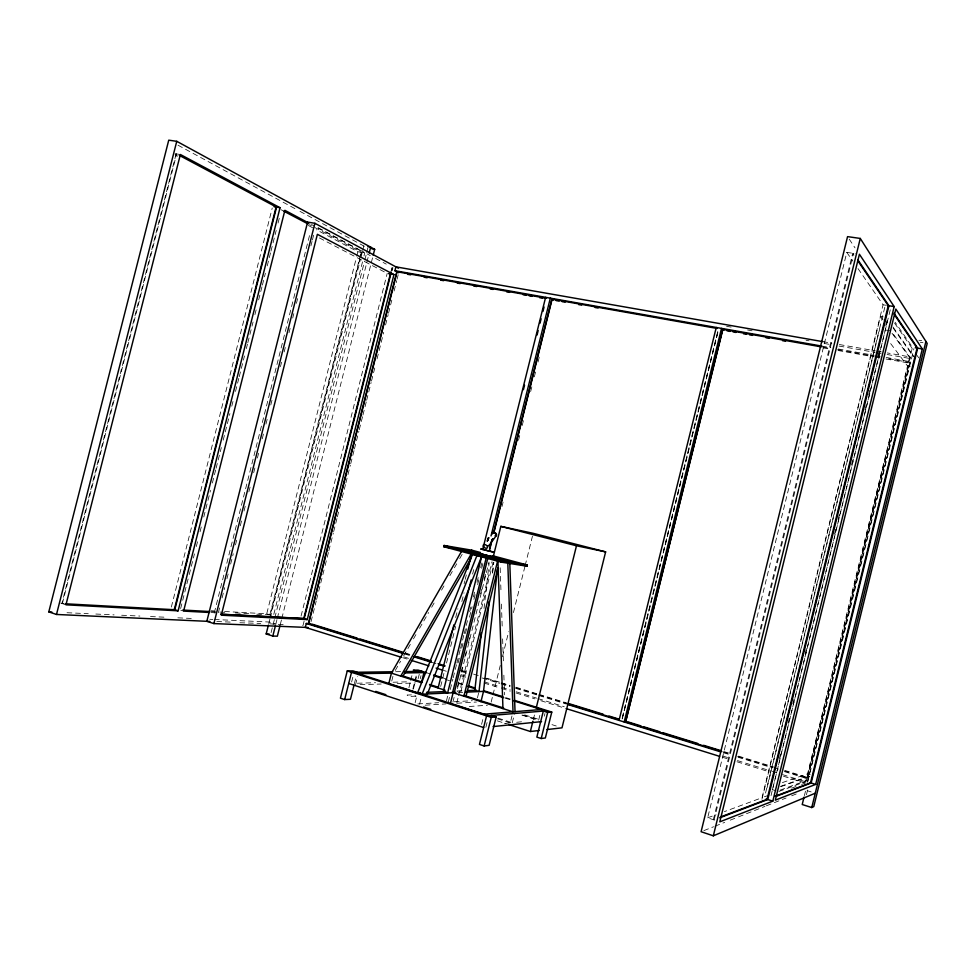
<?xml version="1.0" encoding="UTF-8"?>
<svg xmlns="http://www.w3.org/2000/svg" width="976" height="976" viewBox="0 0 976 976"><rect width="100%" height="100%" fill="white"/><g stroke="black" fill="none" stroke-linecap="round" stroke-linejoin="round"><path stroke-width="0.73" stroke-dasharray="4.88 3.66" d="M484.035 608.475L489.135 563.042M492.416 573.132L493.612 562.64M492.648 572.766L493.832 562.237M714.408 820.06L707.661 817.815L846.802 252.394L855.196 253.626M713.334 819.706L852.695 253.26L854.39 255.761M714.103 819.962L853.475 253.382M858.026 268.62L883.073 304.793L762.049 797.697L724.387 811.629M761.939 799.259L880.486 316.383L883.146 316.822M884.793 307.281L764.635 796.745L768.917 795.159M767.014 787.949L879.681 329.01M779.421 758.474L780.519 753.997M788.12 723.045L789.56 717.14M792.829 703.842L793.939 699.328M805.176 653.517L806.627 647.613M834.504 534.031L835.956 528.126M838.128 519.269L839.58 513.364M851.536 464.637L853.048 458.464M864.943 410.005L866.468 403.796M868.652 394.926L870.092 389.021M878.351 355.362L879.803 349.457M885.696 325.484L887.147 319.567M772.455 789.669L887.806 319.677M771.028 795.611L890.283 309.709M805.59 781.886L806.444 778.433L808.409 777.726L785.119 770.515M782.398 782.593L807.567 773.834L907.521 365.988L889.563 342.125M885.988 358.997L909.974 363.243L908.632 361.425L909.754 356.862L887.282 352.934M784.155 770.881L807.542 778.043L909.303 362.328M807.542 778.043L909.388 362.45L885.415 358.107M807.286 782.301L911.084 358.704L891.857 332.108M804.395 795.635L805.481 791.194M807.896 781.361L913.939 348.615M806.457 794.745L807.908 788.815M622.273 717.567L718.116 330.071M622.09 719.031L718.263 330.193M622.359 718.568L718.263 330.84M419.595 704.147L421.364 697.035M455.694 617.515L457.89 608.707M464.125 583.746L464.857 580.805M465.223 579.341L466.321 574.937M440.676 686.445L444.69 670.341M446.52 663.021L455.646 626.433M461.855 601.558L464.051 592.774M472.628 574.059L473.726 569.655M446.435 700.902L447.789 695.461M450.278 689.483L452.852 679.211M453.218 677.734L456.512 664.522M456.878 663.058L460.172 649.833M460.538 648.369L463.832 635.156M464.198 633.68L467.492 620.468M469.688 611.659L471.164 605.779M473.36 596.97L474.824 591.102M477.02 582.294L478.484 576.413M480.68 567.605L482.144 561.737M448.289 702.122L449.973 695.351M458.086 662.96L459.928 655.567M461.77 648.174L463.612 640.781M465.454 633.4L467.297 626.006M469.505 617.137L472.091 606.779M473.933 599.398L475.776 592.005M477.618 584.612L479.46 577.219M481.68 568.349L483.157 562.432M452.913 702.147L454.609 695.376M501.981 506.581L503.079 502.164M518.524 440.225L520.001 434.32M522.209 425.475L523.673 419.582M530.663 391.559L532.127 385.654M534.336 376.809L535.812 370.904M538.02 362.059L539.484 356.167M457.488 686.64L458.952 680.748M461.16 671.903L462.624 666.01M464.832 657.177L466.296 651.285M468.504 642.44L469.968 636.547M480.631 593.823L482.095 587.93M484.303 579.085L485.767 573.193M457.451 688.58L489.013 562.017M456.792 703.001L458.256 697.108M458.622 695.644L492.014 561.688M493.014 562.566L460.648 692.411L457.805 691.508M477.435 697.84L478.728 692.643M481.595 724.338L483.401 717.067M491.16 702.122L492.612 696.254M492.978 694.778L500.285 665.425M502.481 656.616L508.691 631.667M513.437 612.586L524.771 567.08M525.137 565.604L532.445 536.251M485.889 727.303L487.341 721.484M504.458 723.497L510.265 722.923L511.985 715.981M512.29 722.716L514.352 714.408M533.286 719.727L534.75 713.822M538.654 720.105L540.301 713.48M544.303 716.177L544.962 713.529M301.059 616.088L387.191 273.378M391.181 270.645L391.925 267.692M391.608 270.718L392.352 267.778M304.122 621.078L303.011 625.518L300.01 625.384M392.181 270.657L392.925 267.692M311.039 621.651L316.236 600.984M316.602 599.508L324.764 567.032M325.13 565.555L328.473 552.27M328.839 550.793L333.292 533.091M333.658 531.615L337.001 518.329M337.367 516.853L341.82 499.139M342.186 497.662L345.528 484.377M345.894 482.9L350.347 465.186M350.713 463.71L354.056 450.424M354.422 448.948L358.875 431.246M359.241 429.769L362.584 416.484M362.95 415.007L366.293 401.722M366.659 400.245L371.112 382.531M371.478 381.055L374.821 367.769M377.041 358.912L383.714 332.352M385.569 324.971L388.167 314.638M388.533 313.162L391.876 299.876M394.097 291.019L396.695 280.685M397.061 279.209L398.184 274.781M351.628 682.017L353.373 675.075M354.386 683.639L356.167 676.514M355.532 684.786L357.619 676.441M391.754 681.065L393.084 675.758M408.907 687.751L410.371 681.895M410.737 680.431L412.201 674.562M412.885 689.032L416.545 674.355M413.397 689.032L414.849 683.212M415.215 681.76L417.033 674.477M418.143 678.649L419.241 674.294M420.266 678.649L421.01 675.697M415.142 702.696L416.911 695.595M171.349 607.035L272.243 207.998M180.633 608.56L188.844 576.06M189.222 574.583L194.444 553.904M196.31 546.523L198.177 539.13M200.043 531.749L201.91 524.368M203.777 516.975L210.499 490.391M212.365 483.01L215.72 469.712M216.099 468.236L221.32 447.557M223.187 440.176L229.909 413.58M231.776 406.199L233.642 398.818M235.509 391.425L238.864 378.139M239.242 376.663L244.464 355.984M246.33 348.591L247.453 344.162M247.831 342.686L253.052 322.007M254.919 314.626L256.786 307.233M258.652 299.852L262.019 286.554M262.385 285.077L265.374 273.268M267.241 265.875L270.596 252.589M270.974 251.113L276.196 230.434M278.062 223.04L279.929 215.659M214.269 612.965L309.758 234.569M218.368 612.684L219.856 606.791M222.089 597.946L224.687 587.637M226.92 578.792L228.408 572.9M230.641 564.067L233.24 553.758M235.472 544.913L236.961 539.02M240.303 525.759L241.792 519.866M244.024 511.034L245.501 505.141M248.856 491.88L250.344 485.987M253.687 472.726L255.541 465.357M257.396 458L258.884 452.108M262.227 438.846L263.715 432.954M265.948 424.109L267.436 418.216M270.779 404.967L272.267 399.074M280.441 366.659L281.564 362.242M284.162 351.921L285.273 347.505M288.994 332.779L290.104 328.351M292.715 318.042L293.825 313.625M296.423 303.316L298.29 295.948M310.917 245.854L312.039 241.438M312.405 239.962L313.894 234.069M224.602 611.488L266.716 613.819L356.374 257.676M356.752 256.2L357.863 251.771L316.346 229.726M269.852 614.795L361.083 252.32M268.778 623.615L269.913 619.065M270.254 617.71L360.473 259.262M360.852 257.786L362.328 251.893M362.706 250.417L363.816 245.989M273.78 614.416L362.523 261.8M363.999 255.907L364.743 252.955L311.515 224.529M271.096 632.607L274.439 619.296M274.817 617.82L364.487 261.47M364.853 259.994L366.342 254.089M366.72 252.601L367.83 248.172L297.424 209.974M275.805 624.225L276.952 619.662M277.294 618.308L368.818 254.541M280.319 624.384L281.442 619.955M281.808 618.479L370.953 264.093M371.319 262.617L372.808 256.712M176.131 153.879L61.878 603.473L65.392 603.79M62.354 603.632L176.632 153.952M395.268 670.475L400.575 661.264M403.613 655.994L410.432 644.148M413.47 638.877L416.496 633.619M419.534 628.349L428.635 612.55M431.66 607.279L434.698 602.021M441.53 590.163L444.556 584.905M449.863 575.681L453.657 569.106M454.413 567.788L456.695 563.835M459.72 558.577L462.758 553.307M703.879 830.613L713.59 826.757M714.981 826.208L724.692 822.353M730.243 820.157L737.173 817.4M738.564 816.851L764.989 806.371M766.392 805.81L786.058 798.014M791.682 795.794L798.697 793M791.695 788.132L795.952 786.546M801.613 784.423L805.871 782.837M707.661 817.815L716.03 814.728M778.921 791.463L806.054 781.422L912.462 347.249L895.163 322.275M780.092 790.157L808.323 779.787M780.397 786.4L810.458 775.676M781.032 786.595L812.459 775.347M516.682 722.277L524.014 721.557M469.273 706.49L487.402 705.258M425.17 705.197L445.947 703.916M457.049 703.232L476.459 702.025M417.765 703.94L438.639 702.696M454.291 701.768L472.286 700.695M458.232 692.521L462.709 692.313M456.963 691.032L462.941 690.776M360.059 684.652L381.213 684.017M397.159 683.542L415.337 682.993M357.35 683.237L375.553 682.724M393.072 682.236L409.81 681.76M395.695 671.72L401.77 671.634M216.782 621.505L231.922 622.176M239.889 622.761L260.69 623.432M269.779 623.835L283.479 624.664M67.015 612.721L88.267 613.697M95.855 614.038L114.082 614.88M121.671 615.234L139.885 616.063M150.511 616.551L167.213 617.32M177.864 617.82L193.077 618.516M209.816 619.284L212.866 619.418M214.391 619.492L269.181 622.017L275.83 624.103M211.011 612.562L217.099 612.891M211.06 610.732L214.073 610.903M211.328 611.61L226.334 612.428M235.338 612.916L248.843 613.648M256.773 614.185L270.267 614.917L361.523 252.394L309.465 224.675M175.058 153.72L180.377 154.501M883.073 304.793L885.842 305.244M886.281 330.12L890.234 330.791M918.904 340.221L921.71 340.697M920.234 342.234L923.015 342.71M357.863 251.771L364.743 252.955M822.853 341.649L831.845 343.223M839.336 344.528L875.289 350.823M876.79 351.092L881.291 351.872M726.608 326.313L731.109 327.094M747.604 329.998L752.106 330.791M806.103 340.27L809.104 340.795M824.098 343.43L831.601 344.748M839.092 346.065L875.094 352.385M876.594 352.653L881.084 353.446M887.086 354.495L911.084 358.704M821.768 346.09L830.747 347.676M838.238 348.993L874.191 355.337M875.679 355.606L880.181 356.399M886.171 357.46L908.632 361.425M822.707 347.017L830.283 348.456M837.64 349.664L873.569 356.106M874.96 356.264L879.535 357.167M823.012 347.846L830.503 349.176M838.006 350.506L873.984 356.874M875.484 357.131L879.986 357.936M907.521 365.988L910.218 366.464M807.567 773.834L810.202 774.639M405.162 652.956L410.981 654.762M461.929 670.524L467.76 672.33M473.58 674.123L479.399 675.929M486.682 678.186L499.785 682.236M501.237 682.688L509.972 685.384M515.804 687.189L537.63 693.948M539.094 694.4L566.751 702.952M723.972 751.605L731.256 753.85M738.527 756.107L773.468 766.916M404.406 653.298L410.457 655.103M459.562 670.305L466.796 672.549M484.169 677.93L500.102 682.858M501.335 683.31L510.228 685.994M515.816 687.799L537.739 694.509M538.984 694.973L566.702 703.476M723.07 751.959L730.487 754.18M737.612 756.473L772.65 767.234M773.968 767.722L778.47 769.039M405.15 654.115L409.517 655.457M431.319 662.216L437.138 664.022M461.855 671.683L467.675 673.477M482.217 677.991L499.663 683.395M501.115 683.847L509.838 686.543M515.657 688.348L537.459 695.107M538.911 695.559L566.544 704.111M723.57 752.764L730.829 755.009M738.1 757.266L771.54 767.624M784.631 771.674L806.444 778.433M266.716 613.819L273.414 615.893M404.162 656.958L408.529 658.324M460.916 674.611L466.735 676.417M484.206 681.846L500.212 686.823M501.664 687.275L510.399 689.995M516.219 691.801L536.593 698.133M538.044 698.596L564.25 706.734M722.874 756.058L730.158 758.315M737.429 760.585L770.906 770.991M772.358 771.443L776.725 772.797M782.545 774.615L805.834 781.849M402.698 657.69L407.053 659.044M443.385 670.366L446.3 671.268M460.831 675.795L466.65 677.6M484.084 683.029L500.078 688.007M501.53 688.458L510.253 691.179M516.06 692.984L534.958 698.877M540.777 700.683L565.482 708.381M722.46 757.242L729.731 759.511M737.002 761.768L770.43 772.187M783.508 776.249L805.31 783.045M807.091 790.645L811.178 791.926M426.414 672.708L430.733 674.074M442.262 677.686L446.581 679.052M458.11 682.663L465.32 684.932M505.666 697.596L511.424 699.402M445.263 679.333L449.533 680.675M458.061 683.359L465.162 685.591M505.19 698.169L510.96 699.975M772.15 789.572L775.993 790.78M524.661 714.896L539.057 719.471M522.782 715.054L537.215 719.654M521.916 715.079L536.227 719.629M551.977 724.643L556.271 726.01M180.755 610.195L183.61 611.098M498.065 718.141L510.863 722.264M497.431 718.787L510.265 722.923M497.333 720.861L505.946 723.643M60.841 603.131L65.953 604.827M319.433 237.961L385.862 272.682M175.07 154.745L177.742 156.16M308.318 225.468L315.004 229.018M280.966 209.681L283.638 211.097M318.261 227.798L358.265 249.173M359.595 249.88L370.258 255.59M375.589 258.433L386.264 264.13M178.022 145.204L296.094 209.254M892.015 333.243L911.633 360.29M880.486 316.383L883.109 320.018M893.247 328.168L913.304 356.411M893.028 327.045L914.768 357.741M894.577 323.105L913.585 350.421M917.037 355.398L918.77 357.875M846.802 252.394L852.841 261.129M849.218 239.132L855.025 247.867M500.176 567.788L500.956 590.48M501.42 604.095L502.201 626.787M502.616 638.877L503.445 663.082M503.86 675.185L504.531 694.839M415.898 696.132L411.055 696.364L407.077 695.083L411.945 694.851L415.898 696.132"/><path stroke-width="1.46" d="M481.314 632.704L474.848 690.252L479.021 691.569L489.196 601.619M497.431 569.411L483.523 691.362L480.936 701.756M713.322 835.822L860.271 238.437L847.558 236.631L701.097 831.711L713.322 835.822L815.265 793.207M772.809 801.15L894.175 306.586L859.405 254.248L719.8 821.853L772.809 801.15L766.087 798.99M804.029 797.124L802.223 804.517L811.751 807.555L813.764 806.627L927.2 343.43L860.271 238.437M815.655 784.411L922.32 348.957L895.822 309.063L775.322 800.161L815.655 784.411L810.178 782.703M811.751 807.555L925.919 341.417M619.052 720.386L716.262 327.46M624.176 721.972L721.508 328.387L723.85 330.291M721.764 751.483L625.616 721.789L722.679 329.339L821.328 346.87M722.826 329.449L625.616 721.789M471.762 550.171L444.031 545.474L443.726 546.694L471.469 551.342L471.762 550.171L480.534 552.514M438.102 687.982L453.864 624.86M467.785 569.057L471.445 554.38M471.152 579.939L443.287 691.63L447.618 693.009L481.766 556.125L478.85 555.344M482.717 549.476L545.621 297.326M523.429 389.656L524.539 385.227M537.056 335.036L538.154 330.608M539.996 323.227L541.107 318.81M542.949 311.429L544.047 307.001M487.341 540.716L488.061 538.471M491.026 535.934L550.318 298.156L553.453 300.12M452.559 692.789L486.085 558.37M444.031 545.474L507.788 562.554L513.022 711.809L453.108 692.753L450.4 703.635L486.024 715.115M489.562 549.049L490.672 544.608M493.624 532.786L551.891 299.132L717.128 328.448M489.415 550.562L492.002 540.216M493.844 532.823L552.087 299.254M454.182 693.106L488.061 557.272L498.626 558.87L485.206 556.235L489.537 557.394M493.112 557.272L500.822 526.369L533.177 533.311L605.632 551.879L561.993 727.828L546.926 729.584M499.919 560.236L497.894 559.907L463.917 696.193L466.064 696.083L498.077 567.617M501.078 562.103L501.396 560.871L527.284 565.019L526.991 566.202L501.078 562.103L443.726 546.694M484.133 745.981L491.257 717.36L496.186 716.933L489.122 745.322L484.133 745.981L479.46 744.42L486.573 715.847L547.451 710.711M508.813 724.558L530.358 731.512L532.92 721.191M536.214 707.929L576.487 545.779L605.632 551.879M541.204 738.527L547.67 712.431L551.782 712.077L545.352 737.978L541.204 738.527L536.849 737.112L543.315 711.065L547.67 712.431M390.815 272.121L303.768 618.516L220.588 614.172M391.242 272.194L304.183 618.638L221.027 614.307M310.539 623.676L306.281 623.481L305.305 627.373L401.234 657.238M307.269 619.589L393.95 274.573L317.383 234.313L221.308 615.197L307.269 619.589L303.316 618.369M398.696 272.719L394.926 270.718L395.89 266.851L822.853 341.649M308.672 623.591L397.037 271.84M357.24 672.244L353.007 670.89L347.249 670.951L340.429 698.169L344.674 699.572L350.457 699.292L354.032 685.067M344.674 699.572L351.506 672.33L392.669 671.756M421.4 682.822L423.95 672.635L419.961 671.39M174.326 609.597L276.086 207.083M178.144 610.817L280.039 207.717L180.377 154.501L65.953 604.827L178.144 610.817L173.838 609.439M213.89 623.579L314.894 223.297L307.599 222.101L206.827 621.309L213.89 623.579L308.148 627.495M279.953 625.86L277.355 636.193L272.829 636.059L266.167 633.936L268.4 625.091M272.829 636.059L275.427 625.714M369.184 253.065L370.673 247.16L367.928 246.684M373.186 255.236L374.674 249.331L176.754 141.313L168.738 140.178L48.8 611.879L56.498 614.465L209.84 621.444M56.498 614.465L176.754 141.313M427.39 693.936L481.766 556.125M476.19 554.758L472.604 554.173L417.63 692.753L420.595 692.618M486.451 556.893L477.008 555.356L422.071 694.192L453.108 692.753M488.171 540.179A2.55 0.83 23.8 0 1 487.671 539.63L487.768 539.655A15.86 13.505 -32.8 0 1 488.769 537.739L487.634 539.277A4.746 3.135 -9.3 0 1 488.695 537.813M491.538 541.814L492.038 540.777A15.738 13.286 -33.8 0 0 492.77 538.789L491.636 540.326A2.83 0.915 23.8 0 1 492.038 540.777A2.55 0.83 23.8 0 1 491.514 541.558M471.054 554.222L400.746 676.112L403.039 676.063L470.859 558.54M492.124 541.314L496.345 535.543M488.256 545.645L487.573 545.767M719.751 817.803L767.758 799.527L888.953 305.744L857.709 259.616M775.932 796.416L811.154 783.008L917.684 348.151L894.016 313.223M720.41 817.022L767.087 799.32L888.258 305.634L857.77 260.738M775.273 796.209L810.556 782.825L917.074 348.054L894.187 314.357M530.358 731.512L539.399 730.463M493.1 726.571L541.534 721.63M484.12 714.164L541.29 709.515M493.917 552.282L480.704 548.963L485.743 550M489.647 551.22L485.536 550.122M465.686 692.179L483.523 691.362L503.738 697.706M426.536 692.362L445.837 691.52M467.419 690.581L476.386 690.191M358.314 673.66L391.425 673.147L421.547 682.724M404.32 672.94L423.95 672.635M404.796 671.598L422.083 671.354M266.167 633.936L269.205 634.034M48.8 611.879L51.838 612.013M209.486 612.489L183.61 611.098L284.894 210.316L308.855 223.101M65.392 603.79L174.777 609.732L276.55 207.156L179.291 155.367M182.817 610.049L209.828 611.525M507.788 562.554L509.789 562.884L515.035 711.65M274.11 206.766L280.039 207.717M887.233 305.464L894.175 306.586M481.534 555.515L483.608 555.856L462.16 550.318L391.425 673.147L388.765 683.798L418.863 693.485M478.569 555.149L482.107 555.722M471.811 552.916L473.909 553.258M371.929 248.868L374.674 249.331M915.281 347.737L922.32 348.957M394.926 270.718L821.768 346.09M546.45 298.266L396.805 271.718L308.404 623.579L403.186 652.859M407.687 274.317L410.689 274.842M424.182 277.233L427.183 277.77M440.676 280.149L443.677 280.685M457.171 283.077L460.172 283.601M473.665 285.992L476.666 286.529M490.159 288.92L493.161 289.445M506.654 291.836L509.643 292.361M523.148 294.752L526.137 295.289M529.138 295.813L532.14 296.35M539.63 297.68L542.632 298.205M556.125 300.596L559.126 301.12M562.127 301.657L565.128 302.182M578.622 304.573L581.623 305.11M595.116 307.501L598.105 308.026M727.059 330.852L730.048 331.389M733.049 331.913L736.05 332.45M743.541 333.78L746.542 334.304M749.544 334.841L752.545 335.366M766.038 337.757L769.039 338.294M782.532 340.673L785.534 341.21M388.546 273.609L393.95 274.573M483.925 554.563L479.521 553.697L492.355 556.82M485.243 554.88L487.207 555.368M500.822 526.369L576.487 545.779M489.586 550.964L493.929 552.27M492.221 555.637L527.284 565.019M471.469 551.342L526.991 566.202M489.806 556.979L494.112 558.138M490.111 557.601L509.789 562.884M488.964 555.82L491.379 556.503M472.604 554.173L477.008 555.356M488.695 550.903L489.671 551.208M311.991 624.128L357.118 638.097M360.034 638.987L402.246 652.053M416.801 656.555L431.368 661.069M568.203 703.403L603.144 714.212M608.963 716.018L619.162 719.166M627.897 721.874L640.988 725.924M643.904 726.827L659.922 731.78M662.826 732.683L697.767 743.492M703.586 745.298L721.057 750.703M414.58 656.458L430.819 661.411M438.09 663.656L445.129 665.913M567.947 703.94L618.821 719.617M306.281 623.481L403.698 653.664M413.873 656.811L431.319 662.216M438.59 664.473L444.409 666.279M567.995 704.562L720.654 751.862M411.408 660.41L428.854 665.839M436.126 668.096L441.933 669.914M566.934 708.832L719.556 756.339M426.414 672.708L418.118 670.109L413.299 670.17L417.289 671.427M433.612 674.977L442.262 677.686M468.199 685.835L475.397 688.092M484.047 690.813L502.774 696.693M514.303 700.317L551.782 712.077M433.893 675.758L441.006 677.991M468.004 686.482L475.105 688.714M513.852 700.89L545.621 710.87M452.962 691.728L455.816 692.631M402.332 675.831L422.364 682.2M429.525 684.481L438.114 687.202M452.413 691.752L455.28 692.655M463.82 695.376L503.653 708.027M430.16 685.457L444.983 690.178M491.538 715.432L496.186 716.933M354.068 672.293L488.781 715.664M347.249 670.951L491.257 717.36M375.76 691.386L385.886 694.692M423.56 706.978L430.77 709.332M348.713 683.468L483.657 727.535M283.638 211.097L308.123 223.968M314.894 223.297L398.403 268.205M497.894 559.907L502.957 708.613M492.368 533.872A2.428 1.525 36.4 0 1 493.673 532.213A2.428 1.525 36.4 0 1 496.406 534.189A2.428 1.525 36.4 0 1 495.271 535.983M487.768 539.655A2.83 0.915 23.8 0 1 487.658 539.435M491.392 541.778A9.687 8.186 -33.7 0 1 488.5 545.73M487.268 541.216A9.894 8.406 -33.1 0 1 487.475 540.753M492.746 538.85A4.746 3.123 -9.4 0 1 491.697 540.277M492.941 533.457A1.659 1.037 36.4 0 1 495.125 533.335A1.659 1.037 36.4 0 1 495.283 535.36M483.584 546.694A2.452 1.513 36.4 0 0 487.317 547.853A2.452 1.513 36.4 0 0 485.182 544.62A2.452 1.513 36.4 0 0 483.584 546.694"/></g></svg>
